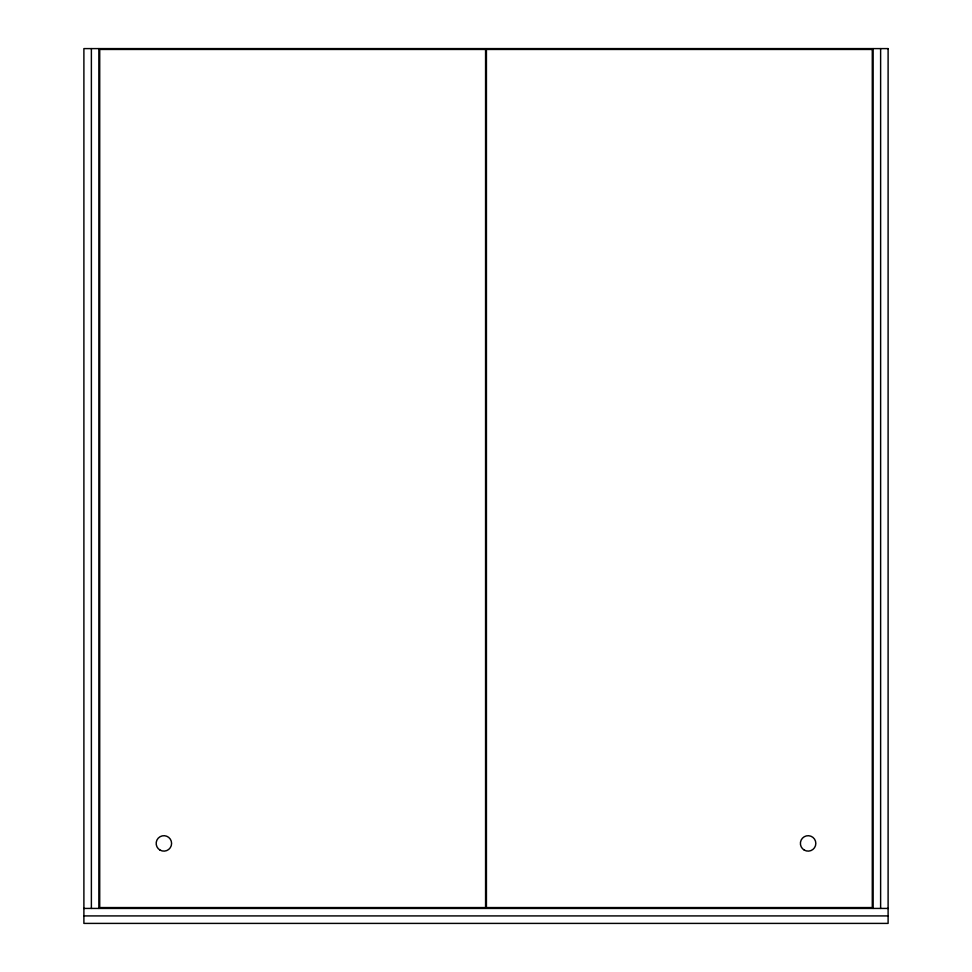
<?xml version="1.0" encoding="UTF-8"?>
<svg xmlns="http://www.w3.org/2000/svg" width="972" height="972" viewBox="0 0 972 972"><rect width="100%" height="100%" fill="white"/><g stroke="black" fill="none" stroke-linecap="round" stroke-linejoin="round"><path stroke-width="1.46" d="M83.896 908.431L888.104 908.431M83.896 915.916L888.104 915.916M880.62 48.6L880.62 908.431M873.135 48.6L873.135 908.431M98.865 48.6L98.865 908.431M91.38 48.6L91.38 908.431M888.104 48.6L83.896 48.6L83.896 923.4L888.104 923.4L888.104 48.6M485.575 49.451L99.715 49.451L99.715 907.569L485.575 907.569L485.575 49.451M872.285 49.451L486.425 49.451L486.425 907.569L872.285 907.569L872.285 49.451M804.257 850.087A7.703 7.703 0 0 0 815.824 843.404A7.703 7.703 0 0 0 804.257 836.734A7.703 7.703 0 0 0 804.257 850.087M160.028 850.087A7.703 7.703 0 0 0 171.594 843.404A7.703 7.703 0 0 0 160.028 836.734A7.703 7.703 0 0 0 160.028 850.087"/></g></svg>
